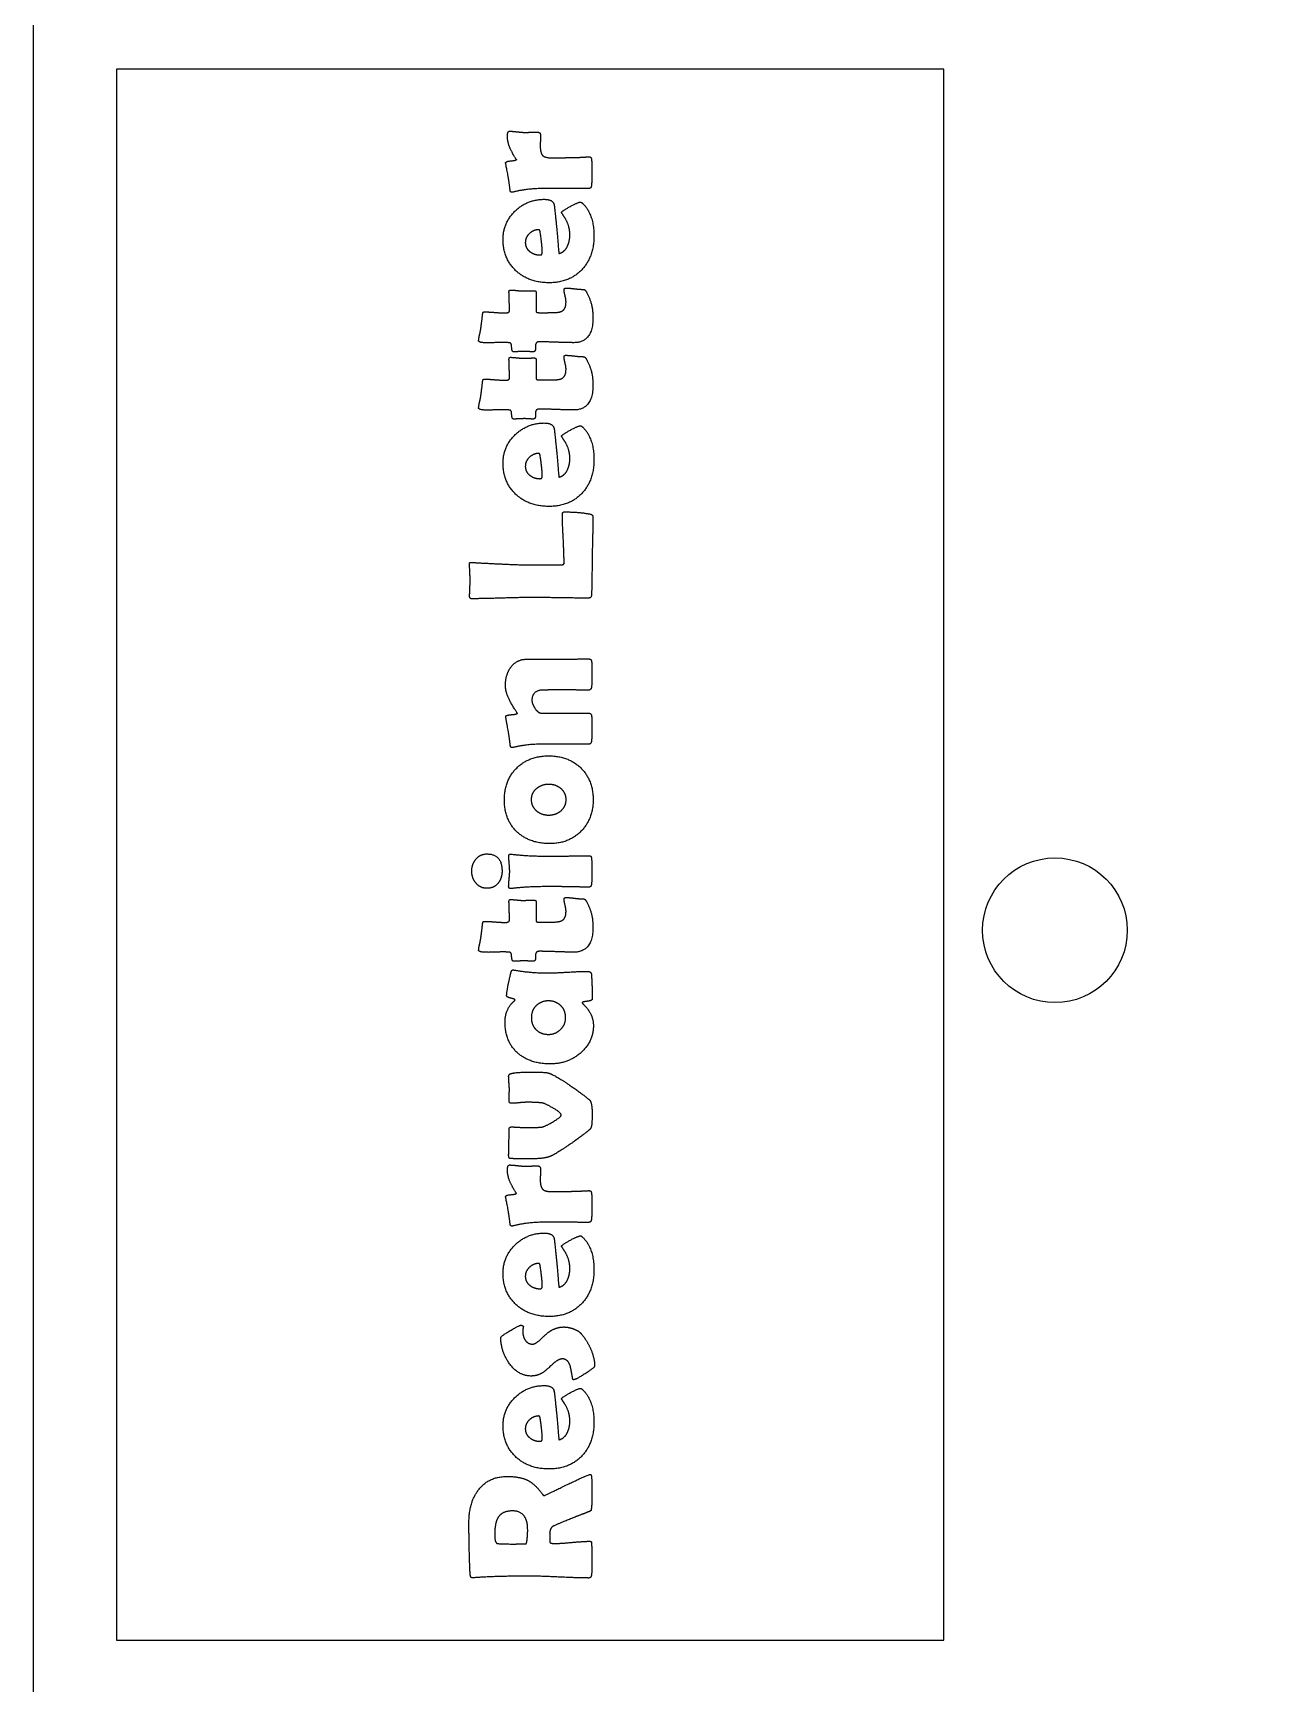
# Model space of a CAD drawing. Header units: millimetres. Extents: x 10 to 778, y 22 to 238.
# Drawn here: x 374.98 to 404.75, y 150.94 to 190.87 of the extents above; entities that cross this region are included whole.
import ezdxf

# ---------------------------------------------------------------- set-up
doc = ezdxf.new("R2010")
doc.units = ezdxf.units.MM
doc.layers.get('0').update_dxf_attribs({"linetype": 'CONTINUOUS'})

msp = doc.modelspace()

# ---------------------------------------------------------------- linework, layer by layer
for p, q in [((387.142, 184.298), (387.142, 184.141)), ((387.142, 182.671), (387.142, 182.513)), ((388.498, 178.166), (388.489, 177.537)), ((385.574, 178.069), (385.601, 178.067)), ((386.789, 178.01), (387.344, 178.008)), ((386.932, 175.729), (387.602, 175.729)), ((387.272, 174.422), (388.408, 174.422)), ((387.142, 169.555), (387.142, 169.397)), ((385.63, 153.506), (385.601, 153.504))]:
    msp.add_line(p, q)
msp.add_lwpolyline([(494.316, 27.8), (494.316, 231.8), (494.316, 237.8), (494.316, 237.818), (494.288, 237.871), (494.231, 237.9), (494.217, 237.9), (491.215, 237.9), (378.079, 237.9), (375.077, 237.9), (375.059, 237.9), (375.01, 237.871), (374.978, 237.818), (374.978, 237.8), (374.978, 231.8), (374.978, 27.8)])
msp.add_lwpolyline([(397, 152), (397, 190), (377, 190), (377, 152)], close=True)
msp.add_circle((399.691, 169.17), 1.75)
for points in [[(386.45, 188.381), (386.45, 188.499), (386.501, 188.499)], [(386.561, 187.992), (386.45, 188.194), (386.45, 188.381)], [(386.501, 188.499), (386.562, 188.499), (386.673, 188.486)], [(386.673, 188.486), (386.793, 188.473), (386.845, 188.471)], [(386.845, 188.471), (386.906, 188.471), (387.007, 188.473)], [(387.007, 188.473), (387.131, 188.478), (387.171, 188.478)], [(387.171, 188.478), (387.253, 188.478), (387.253, 188.387)], [(387.248, 188.271), (387.243, 188.194), (387.243, 188.156)], [(387.243, 188.156), (387.243, 187.981), (387.297, 187.918)], [(387.253, 188.387), (387.253, 188.347), (387.248, 188.271)], [(386.406, 187.733), (386.406, 187.771), (386.539, 187.782)], [(386.471, 187.391), (386.406, 187.723), (386.406, 187.733)], [(386.539, 187.782), (386.671, 187.792), (386.671, 187.82)], [(386.671, 187.82), (386.671, 187.79), (386.561, 187.992)], [(387.297, 187.918), (387.352, 187.855), (387.518, 187.855)], [(387.518, 187.855), (387.609, 187.855), (387.793, 187.858)], [(387.793, 187.858), (387.977, 187.862), (388.067, 187.862)], [(388.067, 187.862), (388.128, 187.862), (388.249, 187.87)], [(388.249, 187.87), (388.37, 187.878), (388.429, 187.878)], [(388.429, 187.878), (388.479, 187.878), (388.485, 187.809)], [(388.485, 187.809), (388.494, 187.708), (388.494, 187.5)], [(386.518, 187.052), (386.505, 187.168), (386.471, 187.391)], [(388.494, 187.5), (388.494, 187.3), (388.481, 187.18)], [(386.56, 187.021), (386.528, 187.021), (386.518, 187.052)], [(386.591, 187.025), (386.572, 187.021), (386.56, 187.021)], [(387.405, 187.115), (386.911, 187.115), (386.591, 187.025)], [(387.908, 187.113), (387.573, 187.115), (387.405, 187.115)], [(388.412, 187.111), (388.244, 187.111), (387.908, 187.113)], [(388.481, 187.18), (388.473, 187.111), (388.412, 187.111)], [(386.345, 185.885), (386.345, 186.289), (386.639, 186.571)], [(386.639, 186.571), (386.934, 186.852), (387.34, 186.852)], [(387.34, 186.852), (387.552, 186.852), (387.581, 186.716)], [(387.581, 186.716), (387.585, 186.693), (387.628, 186.281)], [(387.758, 186.533), (387.779, 186.577), (387.972, 186.681)], [(387.859, 186.373), (387.808, 186.453), (387.758, 186.533)], [(387.972, 186.681), (388.166, 186.785), (388.218, 186.785)], [(388.218, 186.785), (388.233, 186.785), (388.267, 186.754)], [(388.267, 186.754), (388.542, 186.497), (388.542, 185.957)], [(387.211, 186.117), (387.081, 186.117), (386.982, 186.024)], [(387.245, 186.047), (387.234, 186.117), (387.211, 186.117)], [(387.628, 186.281), (387.655, 186.033), (387.693, 185.541)], [(387.96, 185.997), (387.96, 186.184), (387.859, 186.373)], [(386.665, 185.116), (386.345, 185.406), (386.345, 185.885)], [(386.982, 186.024), (386.883, 185.932), (386.883, 185.803)], [(386.883, 185.803), (386.883, 185.671), (386.995, 185.585)], [(387.293, 185.564), (387.293, 185.719), (387.245, 186.047)], [(387.693, 185.541), (387.829, 185.57), (387.901, 185.719)], [(387.901, 185.719), (387.96, 185.841), (387.96, 185.997)], [(388.542, 185.957), (388.542, 185.457), (388.25, 185.15)], [(386.995, 185.585), (387.098, 185.505), (387.237, 185.505)], [(387.237, 185.505), (387.293, 185.505), (387.293, 185.564)], [(387.457, 184.834), (386.974, 184.834), (386.665, 185.116)], [(388.25, 185.15), (387.953, 184.834), (387.457, 184.834)], [(386.488, 184.611), (386.488, 184.658), (386.52, 184.658)], [(386.494, 184.386), (386.488, 184.536), (386.488, 184.611)], [(386.52, 184.658), (386.568, 184.658), (386.665, 184.647)], [(386.665, 184.647), (386.761, 184.637), (386.81, 184.637)], [(386.81, 184.637), (386.86, 184.637), (386.957, 184.639)], [(386.957, 184.639), (387.054, 184.641), (387.104, 184.641)], [(387.104, 184.641), (387.148, 184.641), (387.148, 184.58)], [(387.148, 184.58), (387.148, 184.538), (387.145, 184.439)], [(387.819, 184.662), (387.819, 184.706), (387.865, 184.706)], [(387.843, 184.524), (387.819, 184.622), (387.819, 184.662)], [(387.867, 184.374), (387.867, 184.426), (387.843, 184.524)], [(387.865, 184.706), (387.928, 184.706), (388.056, 184.69)], [(388.056, 184.69), (388.185, 184.674), (388.245, 184.674)], [(388.245, 184.674), (388.304, 184.674), (388.321, 184.662)], [(388.321, 184.662), (388.338, 184.649), (388.37, 184.593)], [(388.37, 184.593), (388.519, 184.321), (388.519, 183.991)], [(385.851, 184.077), (385.855, 184.13), (385.887, 184.13)], [(385.887, 184.13), (385.971, 184.13), (386.141, 184.116)], [(386.141, 184.116), (386.311, 184.103), (386.398, 184.103)], [(386.398, 184.103), (386.501, 184.103), (386.501, 184.164)], [(386.501, 184.164), (386.501, 184.237), (386.494, 184.386)], [(387.145, 184.439), (387.142, 184.34), (387.142, 184.298)], [(387.142, 184.141), (387.142, 184.109), (387.234, 184.109)], [(387.384, 184.109), (387.485, 184.111), (387.533, 184.111)], [(387.533, 184.111), (387.71, 184.111), (387.777, 184.151)], [(387.777, 184.151), (387.867, 184.208), (387.867, 184.374)], [(385.78, 183.588), (385.807, 183.707), (385.811, 183.754)], [(385.811, 183.754), (385.826, 183.861), (385.851, 184.077)], [(387.234, 184.109), (387.285, 184.109), (387.384, 184.109)], [(388.519, 183.991), (388.519, 183.384), (388.054, 183.384)], [(385.754, 183.426), (385.754, 183.482), (385.78, 183.588)], [(385.998, 183.379), (385.754, 183.379), (385.754, 183.426)], [(386.257, 183.388), (385.986, 183.379), (385.998, 183.379)], [(386.509, 183.379), (386.429, 183.392), (386.257, 183.388)], [(386.551, 183.297), (386.549, 183.373), (386.509, 183.379)], [(387.22, 183.405), (387.127, 183.405), (387.127, 183.297)], [(387.637, 183.394), (387.358, 183.405), (387.22, 183.405)], [(388.054, 183.384), (387.916, 183.384), (387.637, 183.394)], [(386.488, 182.984), (386.488, 183.03), (386.52, 183.03)], [(386.494, 182.759), (386.488, 182.909), (386.488, 182.984)], [(386.52, 183.03), (386.568, 183.03), (386.665, 183.02)], [(386.597, 183.163), (386.555, 183.163), (386.551, 183.297)], [(386.732, 183.168), (386.642, 183.163), (386.597, 183.163)], [(386.665, 183.02), (386.761, 183.009), (386.81, 183.009)], [(386.867, 183.173), (386.822, 183.173), (386.732, 183.168)], [(386.81, 183.009), (386.86, 183.009), (386.957, 183.012)], [(386.97, 183.168), (386.9, 183.173), (386.867, 183.173)], [(386.957, 183.012), (387.054, 183.014), (387.104, 183.014)], [(387.073, 183.163), (387.039, 183.163), (386.97, 183.168)], [(387.129, 183.243), (387.129, 183.163), (387.073, 183.163)], [(387.104, 183.014), (387.148, 183.014), (387.148, 182.953)], [(387.127, 183.297), (387.127, 183.289), (387.127, 183.27)], [(387.127, 183.27), (387.129, 183.251), (387.129, 183.243)], [(387.148, 182.953), (387.148, 182.911), (387.145, 182.812)], [(387.819, 183.035), (387.819, 183.079), (387.865, 183.079)], [(387.843, 182.897), (387.819, 182.995), (387.819, 183.035)], [(387.865, 183.079), (387.928, 183.079), (388.056, 183.063)], [(388.056, 183.063), (388.185, 183.047), (388.245, 183.047)], [(388.245, 183.047), (388.304, 183.047), (388.321, 183.035)], [(388.321, 183.035), (388.338, 183.022), (388.37, 182.965)], [(388.37, 182.965), (388.519, 182.694), (388.519, 182.364)], [(386.398, 182.475), (386.501, 182.475), (386.501, 182.536)], [(386.501, 182.536), (386.501, 182.61), (386.494, 182.759)], [(387.145, 182.812), (387.142, 182.713), (387.142, 182.671)], [(387.533, 182.484), (387.71, 182.484), (387.777, 182.524)], [(387.777, 182.524), (387.867, 182.581), (387.867, 182.747)], [(387.867, 182.747), (387.867, 182.799), (387.843, 182.897)], [(385.78, 181.96), (385.807, 182.08), (385.811, 182.126)], [(385.811, 182.126), (385.826, 182.234), (385.851, 182.45)], [(385.851, 182.45), (385.855, 182.503), (385.887, 182.503)], [(385.887, 182.503), (385.971, 182.503), (386.141, 182.489)], [(386.141, 182.489), (386.311, 182.475), (386.398, 182.475)], [(387.142, 182.513), (387.142, 182.482), (387.234, 182.482)], [(387.234, 182.482), (387.285, 182.482), (387.384, 182.482)], [(387.384, 182.482), (387.485, 182.484), (387.533, 182.484)], [(388.519, 182.364), (388.519, 181.756), (388.054, 181.756)], [(385.754, 181.799), (385.754, 181.855), (385.78, 181.96)], [(385.998, 181.752), (385.754, 181.752), (385.754, 181.799)], [(386.257, 181.761), (385.986, 181.752), (385.998, 181.752)], [(386.509, 181.752), (386.429, 181.765), (386.257, 181.761)], [(386.551, 181.67), (386.549, 181.746), (386.509, 181.752)], [(387.22, 181.778), (387.127, 181.778), (387.127, 181.67)], [(387.637, 181.767), (387.358, 181.778), (387.22, 181.778)], [(388.054, 181.756), (387.916, 181.756), (387.637, 181.767)], [(386.597, 181.536), (386.555, 181.536), (386.551, 181.67)], [(386.732, 181.541), (386.642, 181.536), (386.597, 181.536)], [(386.639, 181.159), (386.934, 181.441), (387.34, 181.441)], [(386.867, 181.546), (386.822, 181.546), (386.732, 181.541)], [(386.97, 181.541), (386.9, 181.546), (386.867, 181.546)], [(387.073, 181.536), (387.039, 181.536), (386.97, 181.541)], [(387.129, 181.616), (387.129, 181.536), (387.073, 181.536)], [(387.127, 181.67), (387.127, 181.662), (387.127, 181.643)], [(387.127, 181.643), (387.129, 181.624), (387.129, 181.616)], [(387.34, 181.441), (387.552, 181.441), (387.581, 181.304)], [(387.972, 181.27), (388.166, 181.374), (388.218, 181.374)], [(388.218, 181.374), (388.233, 181.374), (388.267, 181.342)], [(388.267, 181.342), (388.542, 181.086), (388.542, 180.546)], [(386.345, 180.474), (386.345, 180.878), (386.639, 181.159)], [(387.581, 181.304), (387.585, 181.281), (387.628, 180.869)], [(387.758, 181.122), (387.779, 181.166), (387.972, 181.27)], [(387.859, 180.962), (387.808, 181.042), (387.758, 181.122)], [(387.96, 180.585), (387.96, 180.773), (387.859, 180.962)], [(386.982, 180.613), (386.883, 180.52), (386.883, 180.392)], [(387.211, 180.705), (387.081, 180.705), (386.982, 180.613)], [(387.245, 180.636), (387.234, 180.705), (387.211, 180.705)], [(387.293, 180.152), (387.293, 180.308), (387.245, 180.636)], [(387.628, 180.869), (387.655, 180.621), (387.693, 180.129)], [(387.901, 180.308), (387.96, 180.43), (387.96, 180.585)], [(388.542, 180.546), (388.542, 180.045), (388.25, 179.738)], [(386.665, 179.705), (386.345, 179.995), (386.345, 180.474)], [(386.883, 180.392), (386.883, 180.26), (386.995, 180.173)], [(386.995, 180.173), (387.098, 180.094), (387.237, 180.094)], [(387.237, 180.094), (387.293, 180.094), (387.293, 180.152)], [(387.693, 180.129), (387.829, 180.159), (387.901, 180.308)], [(388.25, 179.738), (387.953, 179.423), (387.457, 179.423)], [(387.457, 179.423), (386.974, 179.423), (386.665, 179.705)], [(387.779, 179.234), (387.779, 179.29), (387.827, 179.29)], [(387.799, 178.667), (387.779, 179.045), (387.779, 179.234)], [(387.827, 179.29), (388.187, 179.29), (388.447, 179.238)], [(388.447, 179.238), (388.502, 179.227), (388.513, 179.194)], [(388.517, 179.108), (388.517, 178.927), (388.508, 178.637)], [(388.513, 179.194), (388.517, 179.183), (388.517, 179.108)], [(387.819, 178.101), (387.819, 178.29), (387.799, 178.667)], [(388.508, 178.637), (388.5, 178.258), (388.498, 178.166)], [(385.534, 178.04), (385.534, 178.071), (385.574, 178.069)], [(385.541, 177.834), (385.534, 177.97), (385.534, 178.04)], [(385.548, 177.628), (385.548, 177.697), (385.541, 177.834)], [(385.601, 178.067), (385.996, 178.042), (386.789, 178.01)], [(387.344, 178.008), (387.613, 178.008), (387.737, 178.01)], [(387.737, 178.01), (387.762, 178.012), (387.787, 178.014)], [(387.787, 178.014), (387.813, 178.016), (387.819, 178.046)], [(387.819, 178.046), (387.819, 178.048), (387.819, 178.101)], [(385.536, 177.253), (385.536, 177.316), (385.542, 177.441)], [(385.542, 177.441), (385.548, 177.567), (385.548, 177.628)], [(388.489, 177.537), (388.492, 177.443), (388.481, 177.266)], [(385.582, 177.19), (385.536, 177.19), (385.536, 177.253)], [(386.313, 177.205), (385.826, 177.19), (385.582, 177.19)], [(387.043, 177.22), (386.799, 177.22), (386.313, 177.205)], [(387.73, 177.212), (387.272, 177.22), (387.043, 177.22)], [(388.416, 177.205), (388.187, 177.205), (387.73, 177.212)], [(388.481, 177.266), (388.471, 177.205), (388.416, 177.205)], [(386.528, 175.529), (386.673, 175.729), (386.932, 175.729)], [(387.602, 175.729), (387.739, 175.729), (388.011, 175.731)], [(388.011, 175.731), (388.283, 175.733), (388.42, 175.733)], [(388.42, 175.733), (388.477, 175.733), (388.485, 175.674)], [(386.402, 175.084), (386.402, 175.351), (386.528, 175.529)], [(388.494, 175.368), (388.494, 175.103), (388.481, 175.04)], [(388.485, 175.674), (388.494, 175.616), (388.494, 175.368)], [(386.548, 174.648), (386.402, 174.897), (386.402, 175.084)], [(387.331, 174.981), (387.043, 174.981), (387.043, 174.731)], [(387.563, 174.985), (387.409, 174.981), (387.331, 174.981)], [(387.796, 174.989), (387.718, 174.989), (387.563, 174.985)], [(388.096, 174.983), (387.897, 174.989), (387.796, 174.989)], [(388.395, 174.977), (388.296, 174.977), (388.096, 174.983)], [(388.481, 175.04), (388.468, 174.977), (388.395, 174.977)], [(386.694, 174.422), (386.694, 174.398), (386.548, 174.648)], [(387.043, 174.731), (387.043, 174.649), (387.115, 174.539)], [(387.115, 174.539), (387.194, 174.422), (387.272, 174.422)], [(386.41, 174.35), (386.41, 174.373), (386.552, 174.386)], [(386.475, 173.974), (386.41, 174.308), (386.41, 174.35)], [(386.552, 174.386), (386.694, 174.398), (386.694, 174.422)], [(388.408, 174.422), (388.477, 174.422), (388.485, 174.356)], [(388.485, 174.356), (388.494, 174.283), (388.494, 174.056)], [(386.522, 173.621), (386.507, 173.753), (386.475, 173.974)], [(388.481, 173.736), (388.471, 173.671), (388.412, 173.671)], [(388.494, 174.056), (388.494, 173.81), (388.481, 173.736)], [(386.568, 173.589), (386.534, 173.589), (386.522, 173.621)], [(386.6, 173.593), (386.581, 173.589), (386.568, 173.589)], [(387.422, 173.675), (386.898, 173.675), (386.6, 173.593)], [(386.674, 173.095), (386.972, 173.389), (387.447, 173.389)], [(387.918, 173.673), (387.588, 173.675), (387.422, 173.675)], [(387.447, 173.389), (387.926, 173.389), (388.225, 173.096)], [(388.412, 173.671), (388.248, 173.671), (387.918, 173.673)], [(386.377, 172.326), (386.377, 172.801), (386.674, 173.095)], [(388.225, 173.096), (388.523, 172.803), (388.523, 172.326)], [(387.153, 172.597), (387.026, 172.494), (387.026, 172.33)], [(387.447, 172.7), (387.281, 172.7), (387.153, 172.597)], [(387.739, 172.601), (387.617, 172.7), (387.447, 172.7)], [(387.869, 172.33), (387.869, 172.494), (387.739, 172.601)], [(386.68, 171.552), (386.377, 171.838), (386.377, 172.326)], [(387.026, 172.33), (387.026, 172.164), (387.157, 172.056)], [(387.739, 172.056), (387.869, 172.164), (387.869, 172.33)], [(388.523, 172.326), (388.523, 171.863), (388.229, 171.564)], [(387.157, 172.056), (387.279, 171.956), (387.447, 171.956)], [(387.447, 171.956), (387.617, 171.956), (387.739, 172.056)], [(387.472, 171.266), (386.984, 171.266), (386.68, 171.552)], [(388.229, 171.564), (387.934, 171.266), (387.472, 171.266)], [(385.687, 170.888), (385.792, 171.016), (385.954, 171.016)], [(385.954, 171.016), (386.32, 171.016), (386.32, 170.604)], [(386.484, 170.961), (386.484, 171.012), (386.526, 171.012)], [(386.494, 170.778), (386.484, 170.9), (386.484, 170.961)], [(386.526, 171.012), (386.534, 171.012), (386.566, 171.007)], [(386.566, 171.007), (386.976, 170.961), (387.516, 170.961)], [(387.516, 170.961), (387.67, 170.961), (387.973, 170.967)], [(387.973, 170.967), (388.277, 170.974), (388.429, 170.974)], [(388.429, 170.974), (388.473, 170.974), (388.481, 170.921)], [(385.588, 170.604), (385.588, 170.768), (385.687, 170.888)], [(385.685, 170.316), (385.588, 170.436), (385.588, 170.604)], [(386.32, 170.604), (386.32, 170.427), (386.227, 170.311)], [(386.492, 170.413), (386.505, 170.534), (386.505, 170.595)], [(386.505, 170.595), (386.505, 170.656), (386.494, 170.778)], [(388.481, 170.921), (388.494, 170.85), (388.494, 170.6)], [(388.494, 170.6), (388.494, 170.347), (388.481, 170.276)], [(385.954, 170.185), (385.79, 170.185), (385.685, 170.316)], [(386.227, 170.311), (386.126, 170.185), (385.954, 170.185)], [(386.48, 170.234), (386.48, 170.293), (386.492, 170.413)], [(386.522, 170.177), (386.48, 170.177), (386.48, 170.234)], [(386.566, 170.181), (386.532, 170.177), (386.522, 170.177)], [(387.516, 170.227), (386.919, 170.227), (386.566, 170.181)], [(387.954, 170.221), (387.663, 170.227), (387.516, 170.227)], [(388.391, 170.215), (388.246, 170.215), (387.954, 170.221)], [(388.454, 170.219), (388.445, 170.215), (388.391, 170.215)], [(388.481, 170.276), (388.473, 170.23), (388.454, 170.219)], [(386.488, 169.868), (386.488, 169.914), (386.52, 169.914)], [(386.494, 169.643), (386.488, 169.792), (386.488, 169.868)], [(386.52, 169.914), (386.568, 169.914), (386.665, 169.904)], [(386.665, 169.904), (386.761, 169.893), (386.81, 169.893)], [(386.81, 169.893), (386.86, 169.893), (386.957, 169.895)], [(386.957, 169.895), (387.054, 169.897), (387.104, 169.897)], [(387.104, 169.897), (387.148, 169.897), (387.148, 169.836)], [(387.148, 169.836), (387.148, 169.794), (387.145, 169.696)], [(387.819, 169.918), (387.819, 169.963), (387.865, 169.963)], [(387.843, 169.781), (387.819, 169.878), (387.819, 169.918)], [(387.867, 169.63), (387.867, 169.683), (387.843, 169.781)], [(387.865, 169.963), (387.928, 169.963), (388.056, 169.947)], [(388.056, 169.947), (388.185, 169.931), (388.245, 169.931)], [(388.245, 169.931), (388.304, 169.931), (388.321, 169.918)], [(388.321, 169.918), (388.338, 169.906), (388.37, 169.849)], [(388.37, 169.849), (388.519, 169.578), (388.519, 169.248)], [(385.851, 169.334), (385.855, 169.386), (385.887, 169.386)], [(385.887, 169.386), (385.971, 169.386), (386.141, 169.373)], [(386.141, 169.373), (386.311, 169.359), (386.398, 169.359)], [(386.398, 169.359), (386.501, 169.359), (386.501, 169.42)], [(386.501, 169.42), (386.501, 169.494), (386.494, 169.643)], [(387.145, 169.696), (387.142, 169.597), (387.142, 169.555)], [(387.142, 169.397), (387.142, 169.365), (387.234, 169.365)], [(387.234, 169.365), (387.285, 169.365), (387.384, 169.365)], [(387.384, 169.365), (387.485, 169.368), (387.533, 169.368)], [(387.533, 169.368), (387.71, 169.368), (387.777, 169.408)], [(387.777, 169.408), (387.867, 169.464), (387.867, 169.63)], [(385.78, 168.844), (385.807, 168.964), (385.811, 169.01)], [(385.811, 169.01), (385.826, 169.117), (385.851, 169.334)], [(388.519, 169.248), (388.519, 168.64), (388.054, 168.64)], [(385.754, 168.682), (385.754, 168.739), (385.78, 168.844)], [(385.998, 168.636), (385.754, 168.636), (385.754, 168.682)], [(386.257, 168.644), (385.986, 168.636), (385.998, 168.636)], [(386.509, 168.636), (386.429, 168.649), (386.257, 168.644)], [(386.551, 168.554), (386.549, 168.63), (386.509, 168.636)], [(386.597, 168.419), (386.555, 168.419), (386.551, 168.554)], [(387.22, 168.661), (387.127, 168.661), (387.127, 168.554)], [(387.127, 168.554), (387.127, 168.546), (387.127, 168.527)], [(387.637, 168.651), (387.358, 168.661), (387.22, 168.661)], [(388.054, 168.64), (387.916, 168.64), (387.637, 168.651)], [(386.475, 167.881), (386.518, 168.089), (386.547, 168.18)], [(386.547, 168.18), (386.56, 168.211), (386.581, 168.211)], [(386.581, 168.211), (386.589, 168.211), (386.625, 168.205)], [(386.732, 168.425), (386.642, 168.419), (386.597, 168.419)], [(386.625, 168.205), (387.005, 168.138), (387.43, 168.138)], [(386.867, 168.43), (386.822, 168.43), (386.732, 168.425)], [(386.97, 168.425), (386.9, 168.43), (386.867, 168.43)], [(387.073, 168.419), (387.039, 168.419), (386.97, 168.425)], [(387.129, 168.499), (387.129, 168.419), (387.073, 168.419)], [(387.127, 168.527), (387.129, 168.508), (387.129, 168.499)], [(387.43, 168.138), (387.592, 168.138), (387.911, 168.157)], [(387.911, 168.157), (388.231, 168.176), (388.391, 168.176)], [(388.391, 168.176), (388.475, 168.176), (388.481, 168.102)], [(386.431, 167.585), (386.431, 167.663), (386.475, 167.881)], [(388.481, 168.102), (388.5, 167.841), (388.5, 167.505)], [(386.393, 166.948), (386.393, 167.278), (386.625, 167.469)], [(386.533, 167.527), (386.431, 167.551), (386.431, 167.585)], [(386.635, 167.484), (386.635, 167.503), (386.533, 167.527)], [(386.625, 167.469), (386.635, 167.478), (386.635, 167.484)], [(387.147, 167.348), (387.03, 167.236), (387.03, 167.055)], [(387.443, 167.461), (387.264, 167.461), (387.147, 167.348)], [(387.74, 167.347), (387.623, 167.461), (387.443, 167.461)], [(387.857, 167.055), (387.857, 167.234), (387.74, 167.347)], [(388.379, 167.451), (388.258, 167.438), (388.256, 167.419)], [(388.256, 167.419), (388.265, 167.402), (388.292, 167.375)], [(388.292, 167.375), (388.529, 167.139), (388.529, 166.87)], [(388.5, 167.505), (388.5, 167.465), (388.379, 167.451)], [(386.7, 166.199), (386.393, 166.473), (386.393, 166.948)], [(387.03, 167.055), (387.03, 166.874), (387.146, 166.763)], [(387.735, 166.769), (387.857, 166.887), (387.857, 167.055)], [(387.146, 166.763), (387.262, 166.651), (387.443, 166.651)], [(387.443, 166.651), (387.613, 166.651), (387.735, 166.769)], [(388.529, 166.87), (388.529, 166.46), (388.206, 166.191)], [(387.482, 165.937), (386.997, 165.937), (386.7, 166.199)], [(388.206, 166.191), (387.903, 165.937), (387.482, 165.937)], [(386.48, 165.634), (386.48, 165.686), (386.534, 165.703)], [(386.488, 165.481), (386.48, 165.583), (386.48, 165.634)], [(386.497, 165.329), (386.497, 165.379), (386.488, 165.481)], [(386.534, 165.703), (386.654, 165.739), (387.022, 165.739)], [(387.022, 165.739), (387.382, 165.739), (387.447, 165.716)], [(387.447, 165.716), (387.596, 165.667), (387.953, 165.426)], [(387.953, 165.426), (388.26, 165.215), (388.433, 165.066)], [(386.492, 165.028), (386.492, 165.079), (386.494, 165.179)], [(386.557, 164.984), (386.492, 164.984), (386.492, 165.028)], [(386.494, 165.179), (386.497, 165.279), (386.497, 165.329)], [(386.739, 164.997), (386.616, 164.984), (386.557, 164.984)], [(386.923, 165.009), (386.862, 165.009), (386.739, 164.997)], [(387.285, 164.993), (387.136, 165.009), (386.923, 165.009)], [(387.546, 164.873), (387.354, 164.984), (387.285, 164.993)], [(388.433, 165.066), (388.498, 165.012), (388.498, 164.736)], [(387.541, 164.53), (387.749, 164.65), (387.749, 164.705)], [(387.749, 164.705), (387.749, 164.757), (387.546, 164.873)], [(388.498, 164.736), (388.498, 164.496), (388.481, 164.425)], [(386.486, 164.041), (386.492, 164.257), (386.492, 164.364)], [(386.492, 164.364), (386.492, 164.412), (386.557, 164.412)], [(386.557, 164.412), (386.616, 164.412), (386.735, 164.404)], [(386.735, 164.404), (386.854, 164.396), (386.915, 164.396)], [(386.915, 164.396), (387.134, 164.396), (387.272, 164.408)], [(387.272, 164.408), (387.344, 164.415), (387.541, 164.53)], [(388.439, 164.351), (388.302, 164.225), (387.964, 163.992)], [(388.481, 164.425), (388.471, 164.381), (388.439, 164.351)], [(386.48, 163.719), (386.48, 163.826), (386.486, 164.041)], [(387.964, 163.992), (387.6, 163.742), (387.466, 163.693)], [(386.45, 163.374), (386.45, 163.492), (386.501, 163.492)], [(386.561, 162.985), (386.45, 163.187), (386.45, 163.374)], [(386.534, 163.645), (386.48, 163.645), (386.48, 163.719)], [(386.501, 163.492), (386.562, 163.492), (386.673, 163.479)], [(386.783, 163.643), (386.618, 163.645), (386.534, 163.645)], [(386.673, 163.479), (386.793, 163.466), (386.845, 163.464)], [(387.03, 163.641), (386.948, 163.641), (386.783, 163.643)], [(386.845, 163.464), (386.906, 163.464), (387.007, 163.466)], [(387.007, 163.466), (387.131, 163.471), (387.171, 163.471)], [(387.466, 163.693), (387.321, 163.641), (387.03, 163.641)], [(387.171, 163.471), (387.253, 163.471), (387.253, 163.38)], [(387.253, 163.38), (387.253, 163.34), (387.248, 163.263)], [(386.671, 162.813), (386.671, 162.783), (386.561, 162.985)], [(387.248, 163.263), (387.243, 163.187), (387.243, 163.149)], [(387.243, 163.149), (387.243, 162.974), (387.297, 162.911)], [(386.406, 162.726), (386.406, 162.764), (386.539, 162.775)], [(386.471, 162.384), (386.406, 162.716), (386.406, 162.726)], [(386.539, 162.775), (386.671, 162.785), (386.671, 162.813)], [(387.297, 162.911), (387.352, 162.848), (387.518, 162.848)], [(387.518, 162.848), (387.609, 162.848), (387.793, 162.851)], [(387.793, 162.851), (387.977, 162.855), (388.067, 162.855)], [(388.067, 162.855), (388.128, 162.855), (388.249, 162.863)], [(388.249, 162.863), (388.37, 162.871), (388.429, 162.871)], [(388.429, 162.871), (388.479, 162.871), (388.485, 162.802)], [(388.485, 162.802), (388.494, 162.701), (388.494, 162.493)], [(386.518, 162.045), (386.505, 162.161), (386.471, 162.384)], [(388.481, 162.173), (388.473, 162.104), (388.412, 162.104)], [(388.494, 162.493), (388.494, 162.293), (388.481, 162.173)], [(386.56, 162.014), (386.528, 162.014), (386.518, 162.045)], [(386.591, 162.018), (386.572, 162.014), (386.56, 162.014)], [(387.405, 162.108), (386.911, 162.108), (386.591, 162.018)], [(386.639, 161.564), (386.934, 161.845), (387.34, 161.845)], [(387.34, 161.845), (387.552, 161.845), (387.581, 161.709)], [(387.908, 162.106), (387.573, 162.108), (387.405, 162.108)], [(388.412, 162.104), (388.244, 162.104), (387.908, 162.106)], [(387.972, 161.674), (388.166, 161.778), (388.218, 161.778)], [(388.218, 161.778), (388.233, 161.778), (388.267, 161.747)], [(388.267, 161.747), (388.542, 161.49), (388.542, 160.95)], [(386.345, 160.878), (386.345, 161.282), (386.639, 161.564)], [(387.581, 161.709), (387.585, 161.686), (387.628, 161.274)], [(387.758, 161.526), (387.779, 161.57), (387.972, 161.674)], [(387.859, 161.366), (387.808, 161.446), (387.758, 161.526)], [(387.96, 160.99), (387.96, 161.177), (387.859, 161.366)], [(386.982, 161.017), (386.883, 160.925), (386.883, 160.796)], [(387.211, 161.11), (387.081, 161.11), (386.982, 161.017)], [(387.245, 161.04), (387.234, 161.11), (387.211, 161.11)], [(387.293, 160.557), (387.293, 160.712), (387.245, 161.04)], [(387.628, 161.274), (387.655, 161.026), (387.693, 160.534)], [(387.901, 160.712), (387.96, 160.834), (387.96, 160.99)], [(388.542, 160.95), (388.542, 160.45), (388.25, 160.143)], [(386.665, 160.109), (386.345, 160.399), (386.345, 160.878)], [(386.883, 160.796), (386.883, 160.664), (386.995, 160.578)], [(386.995, 160.578), (387.098, 160.498), (387.237, 160.498)], [(387.237, 160.498), (387.293, 160.498), (387.293, 160.557)], [(387.693, 160.534), (387.829, 160.563), (387.901, 160.712)], [(387.457, 159.827), (386.974, 159.827), (386.665, 160.109)], [(388.25, 160.143), (387.953, 159.827), (387.457, 159.827)], [(386.29, 159.319), (386.29, 159.352), (386.516, 159.485)], [(386.516, 159.485), (386.742, 159.617), (386.78, 159.617)], [(386.78, 159.617), (386.801, 159.617), (386.837, 159.585)], [(386.837, 159.585), (386.822, 159.527), (386.822, 159.468)], [(386.822, 159.468), (386.822, 159.344), (386.877, 159.26)], [(387.243, 159.266), (387.413, 159.428), (387.472, 159.466)], [(387.472, 159.466), (387.632, 159.573), (387.815, 159.573)], [(387.815, 159.573), (387.922, 159.573), (388.042, 159.531)], [(388.042, 159.531), (388.174, 159.482), (388.235, 159.409)], [(388.235, 159.409), (388.37, 159.253), (388.462, 159.045)], [(386.486, 158.707), (386.29, 158.993), (386.29, 159.319)], [(386.877, 159.26), (386.94, 159.159), (387.056, 159.159)], [(387.056, 159.159), (387.129, 159.159), (387.243, 159.266)], [(388.462, 159.045), (388.559, 158.82), (388.559, 158.631)], [(387.022, 158.387), (386.707, 158.387), (386.486, 158.707)], [(387.567, 158.694), (387.354, 158.503), (387.342, 158.494)], [(387.781, 158.801), (387.689, 158.801), (387.567, 158.694)], [(387.974, 158.616), (387.916, 158.801), (387.781, 158.801)], [(388.029, 158.32), (388.002, 158.467), (387.974, 158.616)], [(388.559, 158.631), (388.559, 158.589), (388.331, 158.443)], [(386.639, 157.874), (386.934, 158.156), (387.34, 158.156)], [(387.342, 158.494), (387.19, 158.387), (387.022, 158.387)], [(387.34, 158.156), (387.552, 158.156), (387.581, 158.019)], [(388.052, 158.297), (388.033, 158.297), (388.029, 158.32)], [(388.331, 158.443), (388.103, 158.297), (388.052, 158.297)], [(386.345, 157.189), (386.345, 157.593), (386.639, 157.874)], [(387.581, 158.019), (387.585, 157.996), (387.628, 157.584)], [(387.758, 157.836), (387.779, 157.881), (387.972, 157.985)], [(387.859, 157.677), (387.808, 157.756), (387.758, 157.836)], [(387.972, 157.985), (388.166, 158.089), (388.218, 158.089)], [(388.218, 158.089), (388.233, 158.089), (388.267, 158.057)], [(388.267, 158.057), (388.542, 157.801), (388.542, 157.26)], [(387.211, 157.42), (387.081, 157.42), (386.982, 157.328)], [(387.245, 157.351), (387.234, 157.42), (387.211, 157.42)], [(387.628, 157.584), (387.655, 157.336), (387.693, 156.844)], [(387.96, 157.3), (387.96, 157.487), (387.859, 157.677)], [(386.665, 156.419), (386.345, 156.71), (386.345, 157.189)], [(386.982, 157.328), (386.883, 157.235), (386.883, 157.107)], [(386.883, 157.107), (386.883, 156.974), (386.995, 156.888)], [(387.293, 156.867), (387.293, 157.023), (387.245, 157.351)], [(387.693, 156.844), (387.829, 156.874), (387.901, 157.023)], [(387.901, 157.023), (387.96, 157.145), (387.96, 157.3)], [(388.542, 157.26), (388.542, 156.76), (388.25, 156.453)], [(386.995, 156.888), (387.098, 156.808), (387.237, 156.808)], [(387.237, 156.808), (387.293, 156.808), (387.293, 156.867)], [(387.457, 156.138), (386.974, 156.138), (386.665, 156.419)], [(388.25, 156.453), (387.953, 156.138), (387.457, 156.138)], [(385.735, 155.614), (385.979, 155.957), (386.44, 155.957)], [(386.44, 155.957), (386.747, 155.957), (386.93, 155.869)], [(386.93, 155.869), (387.112, 155.78), (387.285, 155.543)], [(387.876, 155.751), (388.405, 156.007), (388.46, 156.007)], [(388.46, 156.007), (388.475, 156.007), (388.481, 155.965)], [(388.481, 155.965), (388.494, 155.885), (388.494, 155.564)], [(385.519, 154.832), (385.519, 155.311), (385.735, 155.614)], [(387.285, 155.543), (387.319, 155.494), (387.348, 155.494)], [(387.348, 155.494), (387.346, 155.494), (387.876, 155.751)], [(388.494, 155.564), (388.494, 155.288), (388.481, 155.19)], [(386.574, 155.124), (386.318, 155.124), (386.219, 154.956)], [(386.94, 154.664), (386.94, 155.124), (386.574, 155.124)], [(388.185, 155.015), (387.974, 154.933), (387.564, 154.759)], [(388.429, 155.108), (388.347, 155.076), (388.185, 155.015)], [(388.471, 155.137), (388.464, 155.124), (388.429, 155.108)], [(388.481, 155.19), (388.475, 155.143), (388.471, 155.137)], [(385.527, 154.212), (385.519, 154.601), (385.519, 154.832)], [(386.219, 154.956), (386.143, 154.826), (386.143, 154.548)], [(386.921, 154.395), (386.94, 154.523), (386.94, 154.664)], [(387.564, 154.759), (387.482, 154.721), (387.474, 154.584)], [(387.474, 154.584), (387.478, 154.647), (387.478, 154.368)], [(385.553, 153.57), (385.54, 153.638), (385.527, 154.212)], [(386.143, 154.548), (386.143, 154.349), (386.204, 154.336)], [(386.204, 154.336), (386.276, 154.323), (386.616, 154.323)], [(386.616, 154.323), (386.665, 154.323), (386.759, 154.326)], [(386.759, 154.326), (386.854, 154.328), (386.9, 154.328)], [(386.9, 154.328), (386.911, 154.328), (386.921, 154.395)], [(387.478, 154.368), (387.478, 154.336), (387.585, 154.336)], [(387.585, 154.336), (387.728, 154.336), (388.012, 154.362)], [(388.012, 154.362), (388.296, 154.389), (388.439, 154.389)], [(388.439, 154.389), (388.475, 154.389), (388.481, 154.37)], [(388.481, 154.37), (388.483, 154.34), (388.485, 154.311)], [(388.485, 154.311), (388.494, 154.187), (388.494, 153.924)], [(388.494, 153.924), (388.494, 153.623), (388.481, 153.562)], [(385.601, 153.504), (385.565, 153.501), (385.553, 153.57)], [(387.018, 153.546), (386.129, 153.546), (385.63, 153.506)], [(387.718, 153.523), (387.251, 153.546), (387.018, 153.546)], [(388.416, 153.501), (388.185, 153.501), (387.718, 153.523)], [(388.481, 153.562), (388.468, 153.501), (388.416, 153.501)]]:
    msp.add_open_spline(points, degree=2)

doc.saveas('drawing.dxf')
